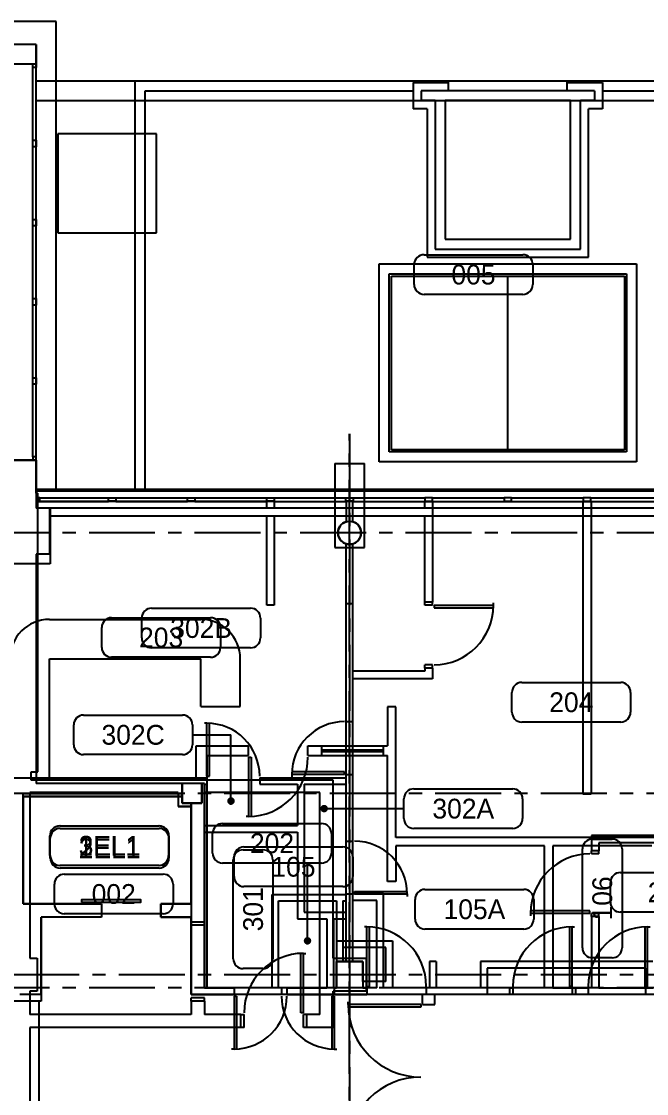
# Model space of a CAD drawing. Header units: inches. Extents: x -116 to 4157, y -436 to 3586.
# Drawn here: x 1763 to 2142, y 2917 to 3567 of the extents above; entities that cross this region are included whole.
import ezdxf
from ezdxf.enums import TextEntityAlignment as Align

# ---------------------------------------------------------------- set-up
doc = ezdxf.new("R2010")
doc.units = ezdxf.units.IN
doc.header["$LTSCALE"] = 32
doc.header["$MEASUREMENT"] = 0
doc.linetypes.add('CENTER', pattern=[2, 1.25, -0.25, 0.25, -0.25])
doc.layers.get('0').update_dxf_attribs({"color": 5, "linetype": 'CONTINUOUS'})
for name, color, linetype in [('F1-BLDG1', 7, 'CONTINUOUS'), ('F1-BLDG3', 161, 'CONTINUOUS'), ('f1-bldg4', 2, 'CONTINUOUS'), ('f1-casework1', 4, 'CONTINUOUS'), ('F1-DOOR1', 3, 'CONTINUOUS'), ('F1-RMNOS', 3, 'CONTINUOUS'), ('F1-WINDOW1', 1, 'CONTINUOUS'), ('F1-WINDOW2', 4, 'CONTINUOUS'), ('F2-BLDG1', 7, 'CONTINUOUS'), ('F2-BLDG3', 161, 'CONTINUOUS'), ('f2-bldg4', 2, 'CONTINUOUS'), ('F2-DOOR1', 3, 'CONTINUOUS'), ('f2-doorjmb', 32, 'CONTINUOUS'), ('F2-RMNOS', 3, 'CONTINUOUS'), ('F2-WINDOW1', 1, 'CONTINUOUS'), ('F2-WINDOW2', 4, 'CONTINUOUS'), ('F3-BLDG1', 7, 'CONTINUOUS'), ('F3-BLDG3', 161, 'CONTINUOUS'), ('f3-bldg4', 2, 'CONTINUOUS'), ('F3-DOOR1', 3, 'CONTINUOUS'), ('F3-RMNOS', 3, 'CONTINUOUS'), ('F3-WINDOW1', 1, 'CONTINUOUS'), ('F3-WINDOW2', 4, 'CONTINUOUS'), ('FB-BLDG1', 7, 'CONTINUOUS'), ('FB-DOOR1', 3, 'CONTINUOUS'), ('fb-doorjmb', 32, 'CONTINUOUS'), ('FB-RMNOS', 3, 'CONTINUOUS')]:
    doc.layers.add(name, color=color, linetype=linetype)
for name, color, linetype, plot in [('F1-CENTER-MISC', 240, 'CENTER', False), ('F1-COLUMN1', 8, 'CONTINUOUS', False), ('F2-COLUMN1', 8, 'CONTINUOUS', False), ('F3-COLUMN1', 8, 'CONTINUOUS', False), ('fb-centermisc1', 20, 'CENTER', False)]:
    doc.layers.add(name, color=color, linetype=linetype, plot=plot)
doc.styles.add('RMNOS', font='HANDLET.SHX')

# ---------------------------------------------------------------- blocks, each defined once
blk = doc.blocks.new('ADR-42L')
for p, q in [((0, 43), (-1.5, 43)), ((0, 1), (0, 43)), ((1.5, 1), (1.5, 42.97)), ((0, 1), (1.5, 1))]:
    blk.add_line(p, q)
blk.add_arc((0, 1), 42, 0, 90)
blk = doc.blocks.new('ADR-42R')
for p, q in [((-1.5, 1), (-1.5, 42.97)), ((0, 1), (0, 43)), ((0, 43), (1.5, 43)), ((0, 1), (-1.5, 1))]:
    blk.add_line(p, q)
blk.add_arc((0, 1), 42, 90, 180)
blk = doc.blocks.new('ADR-36R')
for p, q in [((-1.5, 1), (-1.5, 36.97)), ((0, 1), (0, 37)), ((0, 37), (1.5, 37)), ((0, 1), (-1.5, 1))]:
    blk.add_line(p, q)
blk.add_arc((0, 1), 36, 90, 180)
blk = doc.blocks.new('ADR-36L')
for p, q in [((0, 37), (-1.5, 37)), ((0, 1), (0, 37)), ((1.5, 1), (1.5, 36.97)), ((0, 1), (1.5, 1))]:
    blk.add_line(p, q)
blk.add_arc((0, 1), 36, 0, 90)
blk = doc.blocks.new('ADR-32R')
for p, q in [((-1.5, 1), (-1.5, 32.96)), ((0, 1), (0, 33)), ((0, 33), (1.5, 33)), ((0, 1), (-1.5, 1))]:
    blk.add_line(p, q)
blk.add_arc((0, 1), 32, 90, 180)
blk = doc.blocks.new('ADR-32L')
for p, q in [((0, 33), (-1.5, 33)), ((0, 1), (0, 33)), ((1.5, 1), (1.5, 32.96)), ((0, 1), (1.5, 1))]:
    blk.add_line(p, q)
blk.add_arc((0, 1), 32, 0, 90)
blk = doc.blocks.new('RMNOS')
at = {"color": 11}
for p, q in [((-0.3125, 0.125), (0.3125, 0.125)), ((-0.375, -0.0625), (-0.375, 0.0625)), ((0.375, 0.0625), (0.375, -0.0625)), ((0.3125, -0.125), (-0.3125, -0.125))]:
    blk.add_line(p, q, dxfattribs=at)
for centre, start, end in [((-0.3125, 0.0625), 90, 180), ((0.3125, 0.0625), 0, 90), ((-0.3125, -0.0625), 180, 270), ((0.3125, -0.0625), 270, 0)]:
    blk.add_arc(centre, 0.0625, start, end, dxfattribs=at)
at = {"color": 9, "style": 'RMNOS'}
blk.add_attdef('ROOM', text='', height=0.125, dxfattribs=at).set_placement((0, 0), align=Align.MIDDLE)

msp = doc.modelspace()

# ---------------------------------------------------------------- linework, layer by layer
at = {"layer": 'F1-BLDG1'}
for p, q in [((1772.03, 3553), (1376.03, 3553)), ((1772.03, 3553), (1772.03, 3541)), ((1772.03, 3541), (1376.03, 3541)), ((2005.53, 3525), (2005.53, 3519)), ((2110.53, 3525), (2005.53, 3525)), ((2110.53, 3525), (2110.53, 3519)), ((2014.03, 3519), (2005.53, 3519)), ((2014.03, 3519), (2014.03, 3429)), ((2096.03, 3519), (2020.03, 3519)), ((2020.03, 3519), (2020.03, 3435)), ((2096.03, 3435), (2096.03, 3519)), ((2102.03, 3429), (2102.03, 3519)), ((2110.53, 3519), (2102.03, 3519)), ((2020.03, 3435), (2096.03, 3435)), ((2014.03, 3429), (2102.03, 3429)), ((1772.03, 3301), (1756.03, 3301)), ((1772.03, 3301), (1772.03, 3272)), ((1780.53, 3272), (1780.53, 3238.25)), ((1780.53, 3238.25), (1756.03, 3238.25)), ((1990.03, 3151.5), (1985.03, 3151.5)), ((1985.03, 3151.5), (1985.03, 3127.75)), ((1990.03, 3072.25), (1990.03, 3151.5)), ((1869.03, 3127.75), (1900.78, 3127.75)), ((1869.03, 3108.5), (1869.03, 3127.75)), ((1900.78, 3122), (1900.78, 3127.75)), ((1936.78, 3127.75), (1945.28, 3127.75)), ((1936.78, 3122), (1936.78, 3127.75)), ((1945.28, 3122), (1945.28, 3127.75)), ((1982.53, 3122), (1982.53, 3127.75)), ((1982.53, 3127.75), (1985.03, 3127.75)), ((1875.53, 3122), (1875.53, 2981)), ((1875.53, 3122), (1900.78, 3122)), ((1936.78, 3122), (1945.28, 3122)), ((1982.53, 3122), (1985.03, 3122)), ((1985.03, 3045.5), (1985.03, 3122)), ((1756.03, 3108.5), (1869.03, 3108.5)), ((1764.03, 3032), (1764.03, 3099)), ((1764.03, 3099), (1860.53, 3099)), ((1860.53, 3099), (1860.53, 3093)), ((1860.53, 3093), (1866.03, 3093)), ((1866.03, 3093), (1866.03, 3032)), ((2154.78, 3072.25), (1990.03, 3072.25)), ((2080.28, 3067.25), (1990.03, 3067.25)), ((1990.03, 3067.25), (1990.03, 3045.5)), ((2080.28, 2981), (2080.28, 3067.25)), ((2145.28, 3067.25), (2085.28, 3067.25)), ((2085.28, 3067.25), (2085.28, 2981)), ((1990.03, 3045.5), (1985.03, 3045.5)), ((1811.53, 3032), (1764.03, 3032)), ((1811.53, 3032), (1811.53, 3024)), ((1866.03, 3032), (1847.53, 3032)), ((1847.53, 3032), (1847.53, 3024)), ((1811.53, 3024), (1775.03, 3024)), ((1775.03, 2977), (1775.03, 3024)), ((1866.03, 3024), (1847.53, 3024)), ((1866.03, 3024), (1866.03, 2977)), ((1954.03, 3009.5), (1988.03, 3009.5)), ((1954.03, 3009.5), (1954.03, 2981)), ((1988.03, 3009.5), (1988.03, 2981)), ((1954.03, 2997), (1954.03, 2981)), ((1775.03, 2977), (1762.03, 2977)), ((2006.28, 2977), (1866.03, 2977)), ((1954.03, 2981), (1875.53, 2981)), ((2080.28, 2981), (1988.03, 2981)), ((2006.28, 2971), (2006.28, 2977)), ((2106.78, 2977), (2013.78, 2977)), ((2013.78, 2971), (2013.78, 2977)), ((2085.28, 2981), (2106.78, 2981)), ((2106.78, 2981), (2106.78, 2977)), ((2006.28, 2971), (2013.78, 2971))]:
    msp.add_line(p, q, dxfattribs=at)
msp.add_circle((1962.03, 3257), 7, dxfattribs=at)
at = {"layer": 'F1-BLDG3'}
for p, q in [((1784.03, 3531), (2022.03, 3531)), ((1832.03, 3283.5), (1832.03, 3531)), ((2022.03, 3530), (2022.03, 3531)), ((2094.03, 3531), (2350.03, 3531)), ((2094.03, 3530), (2094.03, 3531)), ((1838.03, 3283.5), (1838.03, 3525)), ((1838.03, 3525), (2000.53, 3525)), ((2115.53, 3525), (2344.03, 3525)), ((1980.03, 3300), (1980.03, 3420)), ((1980.03, 3420), (2136.03, 3420)), ((2136.03, 3420), (2136.03, 3300)), ((1986.03, 3306), (1986.03, 3414)), ((1986.03, 3414), (2130.03, 3414)), ((2130.03, 3414), (2130.03, 3306)), ((2130.03, 3306), (1986.03, 3306)), ((2136.03, 3300), (1980.03, 3300)), ((1772.03, 3282.5), (1784.03, 3282.5)), ((1772.03, 3282.5), (2585.78, 3282.5)), ((2583.03, 3272), (1772.03, 3272)), ((1984.03, 3005.5), (1958.03, 3005.5)), ((1958.03, 3005.5), (1958.03, 2997)), ((1984.03, 2985), (1984.03, 3005.5)), ((1970.03, 2997), (1958.03, 2997)), ((1970.03, 2985), (1970.03, 2997)), ((1984.03, 2985), (1970.03, 2985))]:
    msp.add_line(p, q, dxfattribs=at)
at = {"layer": 'f1-bldg4'}
for p, q in [((1784.03, 3567), (526.03, 3567)), ((1784.03, 3283.5), (1784.03, 3567)), ((2000.53, 3530), (2000.53, 3514)), ((2000.53, 3530), (2022.03, 3530)), ((2022.03, 3525), (2022.03, 3530)), ((2094.03, 3525), (2094.03, 3530)), ((2094.03, 3530), (2115.53, 3530)), ((2115.53, 3530), (2115.53, 3514)), ((2009.03, 3514), (2000.53, 3514)), ((2009.03, 3514), (2009.03, 3424)), ((2107.03, 3424), (2107.03, 3514)), ((2115.53, 3514), (2107.03, 3514)), ((2009.03, 3424), (2107.03, 3424)), ((1772.03, 3283.5), (2586.78, 3283.5)), ((1780.53, 3267.25), (2583.03, 3267.25))]:
    msp.add_line(p, q, dxfattribs=at)
at = {"layer": 'f1-casework1'}
for p, q in [((1780.03, 3204.5), (1871.78, 3204.5)), ((1780.03, 3108.5), (1780.03, 3180.5)), ((1780.03, 3180.5), (1871.78, 3180.5)), ((1871.78, 3151.75), (1871.78, 3180.5)), ((1895.78, 3151.75), (1895.78, 3180.5)), ((1871.78, 3151.75), (1895.78, 3151.75))]:
    msp.add_line(p, q, dxfattribs=at)
for centre, start, end in [((1780.03, 3180.5), 90, 180), ((1871.78, 3180.5), 360, 90)]:
    msp.add_arc(centre, 24, start, end, dxfattribs=at)
at = {"layer": 'F1-CENTER-MISC'}
for p, q in [((1962.03, 3317), (1962.03, 2417)), ((3956.03, 3257), (1688.03, 3257)), ((3956.03, 2981), (1687.65, 2981))]:
    msp.add_line(p, q, dxfattribs=at)
at = {"layer": 'F1-COLUMN1'}
for p, q in [((1872.53, 3105), (1860.53, 3105)), ((1860.53, 3105), (1860.53, 3093)), ((1872.53, 3093), (1872.53, 3105)), ((1860.53, 3093), (1866.53, 3093)), ((1866.53, 3093), (1872.53, 3093)), ((1954.03, 2997), (1970.03, 2997)), ((1954.03, 2981), (1954.03, 2997)), ((1970.03, 2997), (1970.03, 2981)), ((1970.03, 2981), (1954.03, 2981))]:
    msp.add_line(p, q, dxfattribs=at)
msp.add_circle((1962.03, 3257), 7, dxfattribs=at)
at = {"layer": 'F1-DOOR1'}
for p, q in [((1987.37, 3412.66), (2128.69, 3412.66)), ((1987.37, 3307.34), (1987.37, 3412.66)), ((2058.03, 3307.34), (2058.03, 3412.66)), ((2128.69, 3412.66), (2128.69, 3307.34)), ((2128.69, 3307.34), (1987.37, 3307.34))]:
    msp.add_line(p, q, dxfattribs=at)
msp.add_lwpolyline([(1799.53, 3033), (1835.53, 3033), (1835.53, 3034.5), (1799.53, 3034.5)], close=True, dxfattribs=at)
at = {"layer": 'F1-WINDOW1'}
for p, q in [((1770.03, 3495), (1770.03, 3539)), ((1772.03, 3495), (1772.03, 3539)), ((1770.03, 3447), (1770.03, 3491)), ((1772.03, 3447), (1772.03, 3491)), ((1770.03, 3399), (1770.03, 3443)), ((1772.03, 3399), (1772.03, 3443)), ((1770.03, 3351), (1770.03, 3395)), ((1772.03, 3351), (1772.03, 3395)), ((1770.03, 3303), (1770.03, 3347)), ((1772.03, 3303), (1772.03, 3347)), ((1774.28, 3278.25), (1815.78, 3278.25)), ((1774.28, 3276.25), (1815.78, 3276.25)), ((1820.28, 3278.25), (1863.78, 3278.25)), ((1820.28, 3276.25), (1863.78, 3276.25)), ((1868.28, 3278.25), (1911.78, 3278.25)), ((1868.28, 3276.25), (1911.78, 3276.25)), ((1916.28, 3278.25), (1959.78, 3278.25)), ((1916.28, 3276), (1959.78, 3276)), ((1964.28, 3278.25), (2007.78, 3278.25)), ((1964.28, 3276), (2007.78, 3276)), ((2012.28, 3278.25), (2055.78, 3278.25)), ((2012.28, 3276), (2055.78, 3276)), ((2060.28, 3278.25), (2103.78, 3278.25)), ((2060.28, 3276), (2103.78, 3276)), ((2108.53, 3278.25), (2152.03, 3278.25)), ((2108.53, 3276), (2152.03, 3276)), ((1945.28, 3127.75), (1982.53, 3127.75)), ((1945.28, 3125.37), (1982.53, 3125.37)), ((1945.28, 3124.37), (1982.53, 3124.37)), ((1945.28, 3122), (1982.53, 3122))]:
    msp.add_line(p, q, dxfattribs=at)
at = {"layer": 'F1-WINDOW2'}
for p, q in [((1770.03, 3539), (1770.03, 3541)), ((1772.03, 3539), (1770.03, 3539)), ((1772.03, 3541), (1772.03, 3539)), ((1770.03, 3491), (1770.03, 3495)), ((1770.03, 3495), (1772.03, 3495)), ((1772.03, 3491), (1770.03, 3491)), ((1772.03, 3495), (1772.03, 3491)), ((1770.03, 3443), (1770.03, 3447)), ((1770.03, 3447), (1772.03, 3447)), ((1772.03, 3447), (1772.03, 3443)), ((1772.03, 3443), (1770.03, 3443)), ((1770.03, 3395), (1770.03, 3399)), ((1770.03, 3399), (1772.03, 3399)), ((1772.03, 3395), (1770.03, 3395)), ((1772.03, 3399), (1772.03, 3395)), ((1770.03, 3347), (1770.03, 3351)), ((1770.03, 3351), (1772.03, 3351)), ((1772.03, 3351), (1772.03, 3347)), ((1772.03, 3347), (1770.03, 3347)), ((1772.03, 3303), (1770.03, 3303)), ((1770.03, 3303), (1770.03, 3301)), ((1772.03, 3301), (1772.03, 3303)), ((1774.28, 3278.25), (1772.03, 3278.25)), ((1772.03, 3276.25), (1774.28, 3276.25)), ((1774.28, 3276.25), (1774.28, 3278.25)), ((1815.78, 3276.25), (1815.78, 3278.25)), ((1815.78, 3278.25), (1820.28, 3278.25)), ((1820.28, 3276.25), (1815.78, 3276.25)), ((1820.28, 3278.25), (1820.28, 3276.25)), ((1863.78, 3276.25), (1863.78, 3278.25)), ((1863.78, 3278.25), (1868.28, 3278.25)), ((1868.28, 3276.25), (1863.78, 3276.25)), ((1868.28, 3278.25), (1868.28, 3276.25)), ((1911.78, 3278.25), (1916.28, 3278.25)), ((1911.78, 3276.25), (1911.78, 3278.25)), ((1916.28, 3276.25), (1911.78, 3276.25)), ((1916.28, 3278.25), (1916.28, 3276.25)), ((1959.78, 3278.25), (1962.03, 3278.25)), ((1959.78, 3276.25), (1959.78, 3278.25)), ((1962.03, 3276.25), (1959.78, 3276.25)), ((1962.03, 3278.25), (1964.28, 3278.25)), ((1964.28, 3276.25), (1962.03, 3276.25)), ((1964.28, 3278.25), (1964.28, 3276.25)), ((2012.28, 3278.25), (2007.78, 3278.25)), ((2007.78, 3278.25), (2007.78, 3276.25)), ((2007.78, 3276.25), (2012.28, 3276.25)), ((2012.28, 3276.25), (2012.28, 3278.25)), ((2060.28, 3278.25), (2055.78, 3278.25)), ((2055.78, 3278.25), (2055.78, 3276.25)), ((2055.78, 3276.25), (2060.28, 3276.25)), ((2060.28, 3276.25), (2060.28, 3278.25)), ((2103.78, 3278.25), (2103.78, 3276.25)), ((2108.28, 3278.25), (2103.78, 3278.25)), ((2103.78, 3276.25), (2108.28, 3276.25)), ((2108.28, 3276.25), (2108.28, 3278.25))]:
    msp.add_line(p, q, dxfattribs=at)
at = {"layer": 'F2-BLDG1'}
for p, q in [((1756.03, 3301), (1772.03, 3301)), ((1772.03, 3301), (1772.03, 3272)), ((1911.78, 3272), (1911.78, 3276)), ((1916.28, 3276), (1916.28, 3272)), ((1964.03, 3276), (1960.03, 3276)), ((1960.03, 3276), (1960.03, 3272)), ((1964.03, 3272), (1964.03, 3276)), ((2007.78, 3272), (2007.78, 3276)), ((2012.28, 3276), (2012.28, 3215)), ((1911.78, 3272), (1772.03, 3272)), ((1960.03, 3272), (1916.28, 3272)), ((2007.78, 3272), (1964.03, 3272)), ((1780.03, 3267.25), (1911.78, 3267.25)), ((1780.03, 3267.25), (1780.03, 3244)), ((1911.78, 3213), (1911.78, 3267.25)), ((1916.28, 3267.25), (1960.03, 3267.25)), ((1916.28, 3267.25), (1916.28, 3213)), ((1960.03, 3267.25), (1960.03, 3263.71)), ((1964.03, 3263.71), (1964.03, 3267.25)), ((1964.03, 3267.25), (2007.78, 3267.25)), ((2007.78, 3215), (2007.78, 3267.25)), ((1780.03, 3244), (1772.03, 3244)), ((1772.03, 3244), (1772.03, 3105)), ((1916.28, 3213), (1911.78, 3213)), ((1960.03, 3037.75), (1960.03, 3214)), ((1964.03, 3214), (1960.03, 3214)), ((1964.03, 3173), (1964.03, 3214)), ((2012.28, 3215), (2007.78, 3215)), ((2007.78, 3173), (1964.03, 3173)), ((2007.78, 3175), (2007.78, 3173)), ((2012.28, 3175), (2007.78, 3175)), ((2012.28, 3175), (2012.28, 3168.5)), ((2012.28, 3168.5), (1964.03, 3168.5)), ((1964.03, 3038), (1964.03, 3168.5)), ((1874.03, 3105), (1772.03, 3105)), ((1874.03, 2981), (1874.03, 3105)), ((1860.53, 3097), (1764.03, 3097)), ((1764.03, 3097), (1764.03, 3032)), ((1860.53, 3097), (1860.53, 3093)), ((1860.53, 3093), (1866.03, 3093)), ((1866.03, 3032), (1866.03, 3093)), ((2108.78, 3073.5), (2108.78, 3064.25)), ((2199.78, 3073.5), (2108.78, 3073.5)), ((2113.28, 3069), (2113.28, 3064.25)), ((2199.78, 3069), (2113.28, 3069)), ((2113.28, 3064.25), (2108.78, 3064.25)), ((1915.03, 2981), (1915.03, 3037.75)), ((1915.03, 3037.75), (1960.03, 3037.75)), ((1982.53, 3038), (1964.03, 3038)), ((1982.53, 2981), (1982.53, 3038)), ((1764.03, 3032), (1811.53, 3032)), ((1811.53, 3032), (1811.53, 3024)), ((1866.03, 3032), (1847.53, 3032)), ((1847.53, 3032), (1847.53, 3024)), ((1919.03, 2981), (1919.03, 3033.75)), ((1919.03, 3033.75), (1954.03, 3033.75)), ((1954.03, 3033.75), (1954.03, 2997)), ((1811.53, 3024), (1775.03, 3024)), ((1775.03, 3024), (1775.03, 2973)), ((1847.53, 3024), (1866.03, 3024)), ((1866.03, 2977), (1866.03, 3024)), ((2108.78, 3024.25), (2108.78, 2981)), ((2113.28, 3024.25), (2108.78, 3024.25)), ((2113.28, 3024.25), (2113.28, 2981)), ((1954.03, 2997), (1954.03, 2981)), ((1920.78, 2977), (1866.03, 2977)), ((1915.03, 2981), (1874.03, 2981)), ((1920.78, 2981), (1919.03, 2981)), ((1920.78, 2981), (1920.78, 2977)), ((1954.03, 2981), (1952.78, 2981)), ((1952.78, 2981), (1952.78, 2977)), ((2059.03, 2977), (1952.78, 2977)), ((2059.03, 2981), (1982.53, 2981)), ((2059.03, 2981), (2059.03, 2977)), ((2108.78, 2981), (2099.03, 2981)), ((2099.03, 2981), (2099.03, 2977)), ((2354.78, 2977), (2099.03, 2977)), ((2113.28, 2981), (2146.03, 2981)), ((1775.03, 2973), (1756.03, 2973))]:
    msp.add_line(p, q, dxfattribs=at)
msp.add_arc((1962.03, 3257), 7, 106.60155, 73.39845, dxfattribs=at)
at = {"layer": 'F2-BLDG3'}
for p, q in [((1772.03, 3282.5), (1784.03, 3282.5)), ((1772.03, 3282.5), (3880.03, 3282.5)), ((2152.03, 3272), (2012.28, 3272)), ((1958.03, 3033.75), (1958.03, 2997)), ((1958.03, 3033.75), (1960.03, 3033.75)), ((1960.03, 2997), (1960.03, 3033.75)), ((1964.03, 2997), (1964.03, 3034)), ((1978.53, 3034), (1964.03, 3034)), ((1978.53, 2981), (1978.53, 3034)), ((1958.03, 2997), (1960.03, 2997)), ((1964.03, 2997), (1970.03, 2997)), ((1970.03, 2997), (1970.03, 2981)), ((1978.53, 2981), (1970.03, 2981))]:
    msp.add_line(p, q, dxfattribs=at)
at = {"layer": 'f2-bldg4'}
for p, q in [((1784.03, 3567), (526.03, 3567)), ((1784.03, 3282.5), (1784.03, 3567)), ((1772.03, 3283.5), (3880.03, 3283.5)), ((2012.28, 3267.25), (2152.03, 3267.25)), ((1773.53, 2973), (1773.53, 2877))]:
    msp.add_line(p, q, dxfattribs=at)
at = {"layer": 'F2-COLUMN1'}
for p, q in [((1860.53, 3093), (1860.53, 3105)), ((1872.53, 3105), (1872.53, 3093)), ((1872.53, 3093), (1860.53, 3093)), ((1954.03, 2997), (1970.03, 2997)), ((1954.03, 2981), (1954.03, 2997)), ((1970.03, 2997), (1970.03, 2981)), ((1970.03, 2981), (1954.03, 2981))]:
    msp.add_line(p, q, dxfattribs=at)
msp.add_circle((1962.03, 3257), 7, dxfattribs=at)
at = {"layer": 'F2-DOOR1'}
msp.add_lwpolyline([(1799.53, 3033), (1835.53, 3033), (1835.53, 3034.5), (1799.53, 3034.5)], close=True, dxfattribs=at)
at = {"layer": 'f2-doorjmb'}
for p, q in [((2007.78, 3213), (2007.78, 3215)), ((2012.28, 3213), (2007.78, 3213)), ((2012.28, 3213), (2012.28, 3215)), ((2012.28, 3177), (2007.78, 3177)), ((2007.78, 3175), (2007.78, 3177)), ((2012.28, 3175), (2012.28, 3177)), ((2108.78, 3062.25), (2108.78, 3064.25)), ((2113.28, 3062.25), (2108.78, 3062.25)), ((2113.28, 3062.25), (2113.28, 3064.25)), ((2113.28, 3026.25), (2108.78, 3026.25)), ((2108.78, 3024.25), (2108.78, 3026.25)), ((2113.28, 3024.25), (2113.28, 3026.25)), ((2059.03, 2981), (2061.03, 2981)), ((2061.03, 2977), (2059.03, 2977)), ((2061.03, 2981), (2061.03, 2977)), ((2097.03, 2981), (2097.03, 2977)), ((2099.03, 2981), (2097.03, 2981)), ((2099.03, 2977), (2097.03, 2977))]:
    msp.add_line(p, q, dxfattribs=at)
at = {"layer": 'F2-RMNOS', "color": 3}
for p, q in [((1936.53, 3019.37), (1936.53, 3056.75)), ((1936.53, 3007.37), (1936.53, 3019.37))]:
    msp.add_line(p, q, dxfattribs=at)
at = {"layer": 'F2-RMNOS', "color": 3, "const_width": 2.25}
msp.add_lwpolyline([(1936.53, 3010.75, 1), (1936.53, 3008.5, 1)], format="xyb", close=True, dxfattribs=at)
at = {"layer": 'F2-WINDOW1'}
for p, q in [((1774.28, 3278.25), (1815.78, 3278.25)), ((1774.28, 3276), (1815.78, 3276)), ((1820.28, 3278.25), (1863.78, 3278.25)), ((1820.28, 3276), (1863.78, 3276)), ((1868.28, 3278.25), (1911.78, 3278.25)), ((1868.28, 3276), (1911.78, 3276)), ((1916.28, 3278.25), (1959.78, 3278.25)), ((1916.28, 3276), (1959.78, 3276)), ((1964.28, 3278.25), (2007.78, 3278.25)), ((1964.28, 3276), (2007.78, 3276)), ((2012.28, 3278.25), (2055.78, 3278.25)), ((2012.28, 3276), (2055.78, 3276)), ((2060.28, 3278.25), (2103.78, 3278.25)), ((2060.28, 3276), (2103.78, 3276)), ((2108.53, 3278.25), (2152.03, 3278.25)), ((2108.53, 3276), (2152.03, 3276))]:
    msp.add_line(p, q, dxfattribs=at)
at = {"layer": 'F2-WINDOW2'}
for p, q in [((1774.28, 3278.25), (1772.03, 3278.25)), ((1772.03, 3276), (1774.28, 3276)), ((1774.28, 3276), (1774.28, 3278.25)), ((1815.78, 3276), (1815.78, 3278.25)), ((1815.78, 3278.25), (1820.28, 3278.25)), ((1820.28, 3276), (1815.78, 3276)), ((1820.28, 3278.25), (1820.28, 3276)), ((1863.78, 3276), (1863.78, 3278.25)), ((1863.78, 3278.25), (1868.28, 3278.25)), ((1868.28, 3276), (1863.78, 3276)), ((1868.28, 3278.25), (1868.28, 3276)), ((1911.78, 3278.25), (1916.28, 3278.25)), ((1911.78, 3276), (1911.78, 3278.25)), ((1916.28, 3276), (1911.78, 3276)), ((1916.28, 3278.25), (1916.28, 3276)), ((1959.78, 3278.25), (1962.03, 3278.25)), ((1959.78, 3276), (1959.78, 3278.25)), ((1962.03, 3276), (1959.78, 3276)), ((1962.03, 3278.25), (1964.28, 3278.25)), ((1964.28, 3276), (1962.03, 3276)), ((1964.28, 3278.25), (1964.28, 3276)), ((2012.28, 3278.25), (2007.78, 3278.25)), ((2007.78, 3278.25), (2007.78, 3276)), ((2007.78, 3276), (2012.28, 3276)), ((2012.28, 3276), (2012.28, 3278.25)), ((2060.28, 3278.25), (2055.78, 3278.25)), ((2055.78, 3278.25), (2055.78, 3276)), ((2055.78, 3276), (2060.28, 3276)), ((2060.28, 3276), (2060.28, 3278.25)), ((2103.78, 3278.25), (2103.78, 3276)), ((2108.28, 3278.25), (2103.78, 3278.25)), ((2103.78, 3276), (2108.28, 3276)), ((2108.28, 3276), (2108.28, 3278.25))]:
    msp.add_line(p, q, dxfattribs=at)
at = {"layer": 'F3-BLDG1'}
for p, q in [((1756.03, 3301), (1772.03, 3301)), ((1772.03, 3301), (1772.03, 3272)), ((1964.03, 3276), (1960.03, 3276)), ((1960.03, 3276), (1960.03, 3263.71)), ((1964.03, 3263.71), (1964.03, 3276)), ((2103.53, 3276), (2103.53, 3098.5)), ((2103.53, 3276), (2108.53, 3276)), ((2108.53, 3276), (2108.53, 3098.5)), ((1780.03, 3272), (1772.03, 3272)), ((1780.03, 3272), (1780.03, 3244)), ((1960.03, 3142.5), (1960.03, 3250.29)), ((1964.03, 3142.5), (1964.03, 3250.29)), ((1780.03, 3244), (1772.03, 3244)), ((1772.03, 3244), (1772.03, 3108.5)), ((1960.03, 3142.5), (1964.03, 3142.5)), ((1772.03, 3108.5), (1875.53, 3108.5)), ((1875.53, 3108.5), (1875.53, 3104.5)), ((1907.53, 3108.5), (1907.53, 3104.5)), ((1907.53, 3108.5), (1960.03, 3108.5)), ((1960.03, 3108.5), (1960.03, 3110.5)), ((1960.03, 3110.5), (1964.03, 3110.5)), ((1964.03, 3070), (1964.03, 3110.5)), ((1874.03, 3104.5), (1875.53, 3104.5)), ((1874.03, 3104.5), (1874.03, 3079.5)), ((1907.53, 3104.5), (1930.53, 3104.5)), ((1930.53, 3104.5), (1930.53, 3079.5)), ((1934.53, 3104.5), (1934.53, 3027)), ((1934.53, 3104.5), (1960.03, 3104.5)), ((1960.03, 3070), (1960.03, 3104.5)), ((1764.03, 3032), (1764.03, 3097)), ((1764.03, 3097), (1860.53, 3097)), ((1860.53, 3097), (1860.53, 3093)), ((2108.53, 3098.5), (2103.53, 3098.5)), ((1860.53, 3093), (1866.03, 3093)), ((1866.03, 3093), (1866.03, 3032)), ((1874.03, 3079.5), (1930.53, 3079.5)), ((1874.03, 3075.5), (1930.53, 3075.5)), ((1874.03, 3075.5), (1874.03, 2981)), ((1930.53, 3075.5), (1930.53, 3023)), ((1960.03, 3070), (1964.03, 3070)), ((1960.03, 3038), (1964.03, 3038)), ((1960.03, 3027), (1960.03, 3038)), ((1964.03, 2997), (1964.03, 3038)), ((1764.03, 3032), (1811.53, 3032)), ((1811.53, 3032), (1811.53, 3024)), ((1847.53, 3024), (1847.53, 3032)), ((1847.53, 3032), (1866.03, 3032)), ((1811.53, 3024), (1775.03, 3024)), ((1775.03, 3024), (1775.03, 2973)), ((1866.03, 3024), (1847.53, 3024)), ((1866.03, 3024), (1866.03, 2977)), ((1930.53, 3023), (1948.28, 3023)), ((1934.53, 3027), (1960.03, 3027)), ((1948.28, 3023), (1948.28, 2981)), ((1964.03, 2997), (1970.03, 2997)), ((1970.03, 2997), (1970.03, 2981)), ((2010.54, 2997), (2010.54, 2981)), ((2014.54, 2997), (2010.54, 2997)), ((2014.54, 2997), (2014.54, 2981)), ((2146.03, 2997), (2041.54, 2997)), ((2041.54, 2997), (2041.54, 2981)), ((2045.54, 2993), (2045.54, 2977)), ((2141.54, 2993), (2045.54, 2993)), ((2141.54, 2993), (2141.54, 2977)), ((1866.03, 2977), (1892.03, 2977)), ((1874.03, 2981), (1892.03, 2981)), ((1892.03, 2981), (1892.03, 2977)), ((1924.03, 2981), (1924.03, 2977)), ((1924.03, 2981), (1948.28, 2981)), ((1924.03, 2977), (1972.54, 2977)), ((1970.03, 2981), (1972.54, 2981)), ((1972.54, 2981), (1972.54, 2977)), ((2008.54, 2981), (2008.54, 2977)), ((2010.54, 2981), (2008.54, 2981)), ((2045.54, 2977), (2008.54, 2977)), ((2041.54, 2981), (2014.54, 2981)), ((2164.04, 2977), (2141.54, 2977)), ((1775.03, 2973), (1756.03, 2973))]:
    msp.add_line(p, q, dxfattribs=at)
for start, end in [(106.60155, 253.39845), (286.60155, 73.39845)]:
    msp.add_arc((1962.03, 3257), 7, start, end, dxfattribs=at)
at = {"layer": 'F3-BLDG3'}
for p, q in [((1772.03, 3282.5), (3880.03, 3282.5)), ((1960.03, 3272), (1780.03, 3272)), ((2103.53, 3272), (1964.03, 3272)), ((2152.03, 3272), (2108.53, 3272)), ((1952.28, 3023), (1952.28, 2981)), ((1952.28, 3023), (1960.03, 3023)), ((1960.03, 2997), (1960.03, 3023)), ((1960.03, 2997), (1954.03, 2997)), ((1954.03, 2997), (1954.03, 2981)), ((1952.28, 2981), (1954.03, 2981))]:
    msp.add_line(p, q, dxfattribs=at)
at = {"layer": 'f3-bldg4'}
for p, q in [((1784.03, 3567), (526.03, 3567)), ((1784.03, 3282.5), (1784.03, 3567)), ((1772.03, 3283.5), (3880.03, 3283.5)), ((1780.03, 3267.25), (1960.03, 3267.25)), ((1964.03, 3267.25), (2103.53, 3267.25)), ((2108.53, 3267.25), (2152.03, 3267.25)), ((1773.53, 2973), (1773.53, 2877))]:
    msp.add_line(p, q, dxfattribs=at)
at = {"layer": 'F3-COLUMN1'}
for p, q in [((1872.53, 3105), (1860.53, 3105)), ((1860.53, 3105), (1860.53, 3093)), ((1872.53, 3093), (1872.53, 3105)), ((1860.53, 3093), (1872.53, 3093)), ((1954.03, 2981), (1954.03, 2997)), ((1954.03, 2997), (1970.03, 2997)), ((1970.03, 2997), (1970.03, 2981)), ((1970.03, 2981), (1954.03, 2981))]:
    msp.add_line(p, q, dxfattribs=at)
msp.add_circle((1962.03, 3257), 7, dxfattribs=at)
at = {"layer": 'F3-DOOR1'}
msp.add_lwpolyline([(1799.53, 3033), (1835.53, 3033), (1835.53, 3034.5), (1799.53, 3034.5)], close=True, dxfattribs=at)
at = {"layer": 'F3-RMNOS', "color": 3}
for p, q in [((1866.75, 3134.5), (1890.12, 3134.5)), ((1890.12, 3104.12), (1890.12, 3134.5)), ((1890.12, 3092.12), (1890.12, 3104.12)), ((1944.38, 3089.75), (1956.38, 3089.75)), ((1956.38, 3089.75), (1995, 3089.75))]:
    msp.add_line(p, q, dxfattribs=at)
at = {"layer": 'F3-RMNOS', "color": 3, "const_width": 2.25}
for points in [[(1890.12, 3095.5, 1), (1890.12, 3093.25, 1)], [(1947.75, 3089.75, 1), (1945.5, 3089.75, 1)]]:
    msp.add_lwpolyline(points, format="xyb", close=True, dxfattribs=at)
at = {"layer": 'F3-WINDOW1'}
for p, q in [((1774.28, 3278.25), (1815.78, 3278.25)), ((1774.28, 3276), (1815.78, 3276)), ((1820.28, 3278.25), (1863.78, 3278.25)), ((1820.28, 3276), (1863.78, 3276)), ((1868.28, 3278.25), (1911.78, 3278.25)), ((1868.28, 3276), (1911.78, 3276)), ((1916.28, 3278.25), (1959.78, 3278.25)), ((1916.28, 3276), (1959.78, 3276)), ((1964.28, 3278.25), (2007.78, 3278.25)), ((1964.28, 3276), (2007.78, 3276)), ((2012.28, 3278.25), (2055.78, 3278.25)), ((2012.28, 3276), (2055.78, 3276)), ((2060.28, 3278.25), (2103.78, 3278.25)), ((2060.28, 3276), (2103.78, 3276)), ((2108.53, 3278.25), (2152.03, 3278.25)), ((2108.53, 3276), (2152.03, 3276))]:
    msp.add_line(p, q, dxfattribs=at)
at = {"layer": 'F3-WINDOW2'}
for p, q in [((1774.28, 3278.25), (1772.03, 3278.25)), ((1772.03, 3276), (1774.28, 3276)), ((1774.28, 3276), (1774.28, 3278.25)), ((1815.78, 3278.25), (1820.28, 3278.25)), ((1815.78, 3276), (1815.78, 3278.25)), ((1820.28, 3276), (1815.78, 3276)), ((1820.28, 3278.25), (1820.28, 3276)), ((1863.78, 3278.25), (1868.28, 3278.25)), ((1863.78, 3276), (1863.78, 3278.25)), ((1868.28, 3276), (1863.78, 3276)), ((1868.28, 3278.25), (1868.28, 3276)), ((1911.78, 3276), (1911.78, 3278.25)), ((1911.78, 3278.25), (1916.28, 3278.25)), ((1916.28, 3276), (1911.78, 3276)), ((1916.28, 3278.25), (1916.28, 3276)), ((1959.78, 3276), (1959.78, 3278.25)), ((1959.78, 3278.25), (1962.03, 3278.25)), ((1962.03, 3276), (1959.78, 3276)), ((1962.03, 3278.25), (1964.28, 3278.25)), ((1964.28, 3276), (1962.03, 3276)), ((1964.28, 3278.25), (1964.28, 3276)), ((2007.78, 3278.25), (2007.78, 3276)), ((2012.28, 3278.25), (2007.78, 3278.25)), ((2007.78, 3276), (2012.28, 3276)), ((2012.28, 3276), (2012.28, 3278.25)), ((2055.78, 3278.25), (2055.78, 3276)), ((2060.28, 3278.25), (2055.78, 3278.25)), ((2055.78, 3276), (2060.28, 3276)), ((2060.28, 3276), (2060.28, 3278.25)), ((2108.28, 3278.25), (2103.78, 3278.25)), ((2103.78, 3278.25), (2103.78, 3276)), ((2103.78, 3276), (2108.28, 3276)), ((2108.28, 3276), (2108.28, 3278.25))]:
    msp.add_line(p, q, dxfattribs=at)
at = {"layer": 'FB-BLDG1'}
for p, q in [((1772.03, 3553), (1264.03, 3553)), ((1772.03, 3531), (1772.03, 3553)), ((1772.03, 3531), (2350.03, 3531)), ((1772.03, 3281), (1772.03, 3519)), ((1772.03, 3519), (2338.03, 3519)), ((1785.04, 3498.78), (1785.04, 3438.78)), ((1845.04, 3498.78), (1785.04, 3498.78)), ((1845.04, 3438.78), (1845.04, 3498.78)), ((1785.04, 3438.78), (1845.04, 3438.78)), ((1953.03, 3299), (1953.03, 3248)), ((1953.03, 3299), (1971.03, 3299)), ((1971.03, 3248), (1971.03, 3299)), ((1772.03, 3281), (1773.03, 3281)), ((1773.03, 3112), (1773.03, 3281)), ((1953.03, 3248), (1971.03, 3248)), ((1769.03, 3112), (1773.03, 3112)), ((1769.03, 3107), (1769.03, 3112)), ((1952.03, 3107), (1769.03, 3107)), ((1952.03, 2999), (1952.03, 3107)), ((1768.03, 3099.5), (1768.03, 2999)), ((1858.03, 3099.5), (1768.03, 3099.5)), ((1858.03, 3099.5), (1858.03, 3091)), ((1858.03, 3099.5), (1858.03, 3091)), ((1874.03, 3099.5), (1874.03, 3021)), ((1944.03, 3099.5), (1874.03, 3099.5)), ((1944.03, 2965), (1944.03, 3099.5)), ((1858.03, 3091), (1866.03, 3091)), ((1866.03, 3091), (1858.03, 3091)), ((1866.03, 3091), (1866.03, 3021)), ((1874.03, 3021), (1866.03, 3021)), ((1768.03, 2999), (1772.53, 2999)), ((1772.53, 2999), (1772.53, 2979)), ((1952.03, 2999), (1972.03, 2999)), ((1972.03, 2999), (1972.03, 2979)), ((1772.53, 2979), (1768.03, 2979)), ((1768.03, 2979), (1768.03, 2965)), ((1972.03, 2979), (1952.03, 2979)), ((1952.03, 2957), (1952.03, 2979)), ((1866.03, 2973), (1866.03, 2965)), ((1874.03, 2973), (1866.03, 2973)), ((1874.03, 2973), (1874.03, 2965)), ((1866.03, 2965), (1768.03, 2965)), ((1896.03, 2965), (1874.03, 2965)), ((1896.03, 2957), (1896.03, 2965)), ((1944.03, 2965), (1936.03, 2965)), ((1936.03, 2957), (1936.03, 2965)), ((1768.03, 2957), (1768.03, 2875)), ((1896.03, 2957), (1768.03, 2957)), ((1952.03, 2957), (1936.03, 2957))]:
    msp.add_line(p, q, dxfattribs=at)
at = {"layer": 'fb-centermisc1'}
for p, q in [((1962.03, 2417), (1962.03, 3317)), ((3910.03, 3099), (1744.28, 3099)), ((3910.03, 2989), (1744.28, 2989))]:
    msp.add_line(p, q, dxfattribs=at)
at = {"layer": 'fb-doorjmb'}
for p, q in [((1866.03, 3019), (1866.03, 3021)), ((1874.03, 3019), (1866.03, 3019)), ((1874.03, 3019), (1874.03, 3021)), ((1874.03, 2975), (1866.03, 2975)), ((1866.03, 2973), (1866.03, 2975)), ((1874.03, 2973), (1874.03, 2975)), ((1896.03, 2965), (1898.03, 2965)), ((1898.03, 2957), (1898.03, 2965)), ((1934.03, 2957), (1934.03, 2965)), ((1936.03, 2965), (1934.03, 2965)), ((1898.03, 2957), (1896.03, 2957)), ((1936.03, 2957), (1934.03, 2957))]:
    msp.add_line(p, q, dxfattribs=at)

# ---------------------------------------------------------------- block references
at = {"layer": 'F1-DOOR1', "rotation": 180}
msp.add_blockref('ADR-36R', (1900.78, 3122), dxfattribs=at)
at = {"layer": 'F1-DOOR1'}
msp.add_blockref('ADR-36R', (2142.78, 2981), dxfattribs=at)
at = {"layer": 'F1-DOOR1', "xscale": 1.047619047619048, "yscale": 1.047619047619048, "zscale": 1.047619047619048, "rotation": 90}
for name, p in [('ADR-42R', (2006.28, 2971)), ('ADR-42L', (2006.28, 2883))]:
    msp.add_blockref(name, p, dxfattribs=at)
at = {"layer": 'F1-RMNOS', "xscale": 96, "yscale": 96, "zscale": 96}
for p, values in [((1816.25, 3067.25), {'ROOM': '1EL1'}), ((1928, 3054.5), {'ROOM': '105'}), ((2037.75, 3028.75), {'ROOM': '105A'})]:
    msp.add_blockref('RMNOS', p, dxfattribs=at).add_auto_attribs(values)
at = {"layer": 'F1-RMNOS', "xscale": 96, "yscale": 96, "zscale": 96, "rotation": 90}
msp.add_blockref('RMNOS', (2115.28, 3035.31), dxfattribs=at).add_auto_attribs({'ROOM': '106'})
at = {"layer": 'F2-DOOR1'}
for name, p, rotation in [('ADR-36L', (2012.28, 3213), 270), ('ADR-36L', (2108.78, 3026.25), 90), ('ADR-32L', (1952.78, 2977), 180)]:
    msp.add_blockref(name, p, dxfattribs=dict(at, rotation=rotation))
msp.add_blockref('ADR-36R', (2097.03, 2981), dxfattribs=at)
at = {"layer": 'F2-RMNOS', "xscale": 96, "yscale": 96, "zscale": 96}
for p, values in [((1847.75, 3193.5), {'ROOM': '203'}), ((2096.5, 3154.25), {'ROOM': '204'}), ((1816.5, 3065.75), {'ROOM': '2EL1'}), ((1915, 3068.75), {'ROOM': '202'}), ((2156.25, 3039), {'ROOM': '205'})]:
    msp.add_blockref('RMNOS', p, dxfattribs=at).add_auto_attribs(values)
at = {"layer": 'F3-DOOR1'}
for name, p in [('ADR-32L', (1875.53, 3108.5)), ('ADR-36L', (1972.54, 2981))]:
    msp.add_blockref(name, p, dxfattribs=at)
for name, p, rotation in [('ADR-32L', (1960.03, 3110.5), 90), ('ADR-32R', (1964.03, 3038), 270), ('ADR-32R', (1892.03, 2977), 180)]:
    msp.add_blockref(name, p, dxfattribs=dict(at, rotation=rotation))
at = {"layer": 'F3-RMNOS', "xscale": 96, "yscale": 96, "zscale": 96}
for p, values in [((1872, 3199.25), {'ROOM': '302B'}), ((1830.75, 3134.5), {'ROOM': '302C'}), ((2031, 3089.75), {'ROOM': '302A'}), ((1816.5, 3067.25), {'ROOM': '3EL1'})]:
    msp.add_blockref('RMNOS', p, dxfattribs=at).add_auto_attribs(values)
at = {"layer": 'F3-RMNOS', "xscale": 96, "yscale": 96, "zscale": 96, "rotation": 90}
msp.add_blockref('RMNOS', (1903.5, 3028.75), dxfattribs=at).add_auto_attribs({'ROOM': '301'})
at = {"layer": 'FB-DOOR1'}
msp.add_blockref('ADR-36R', (1934.03, 2965), dxfattribs=at)
at = {"layer": 'FB-RMNOS', "xscale": 96, "yscale": 96, "zscale": 96}
for p, values in [((2037.19, 3413.54), {'ROOM': '005'}), ((1819, 3038), {'ROOM': '002'})]:
    msp.add_blockref('RMNOS', p, dxfattribs=at).add_auto_attribs(values)

doc.saveas('drawing.dxf')
